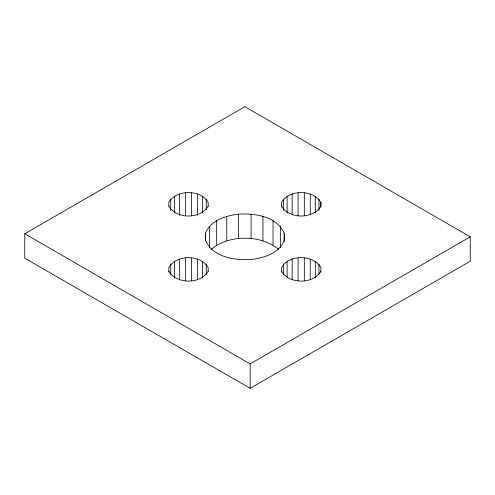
<?xml version="1.0" encoding="UTF-8"?>
<svg xmlns="http://www.w3.org/2000/svg" width="495" height="495" viewBox="0 0 495 495"><rect width="100%" height="100%" fill="white"/><g stroke="black" fill="none" stroke-linecap="round" stroke-linejoin="round"><path stroke-width="0.74" d="M205.505 233.225L205.505 240.422C213.023 257.388 234.568 260.389 251.095 259.547C263.854 257.883 278.982 253.527 284.21 240.422L284.21 233.225C276.699 216.266 255.148 213.265 238.627 214.106C225.862 215.764 210.734 220.12 205.505 233.225L205.505 240.848M208.185 206.304L208.185 202.492C200.791 189.269 176.232 189.269 168.832 202.492L168.832 206.304M208.185 271.371L208.185 267.56C200.791 254.331 176.232 254.331 168.832 267.56L168.832 272.132M208.191 206.093C200.791 219.316 176.232 219.316 168.832 206.093M208.191 271.155C200.791 284.377 176.232 284.384 168.832 271.155M281.531 206.093C288.925 219.316 313.483 219.316 320.884 206.093L320.884 202.492C313.483 189.269 288.925 189.269 281.531 202.492L281.531 207.071M320.884 272.132L320.884 267.56C313.483 254.331 288.925 254.337 281.531 267.56L281.531 272.132M320.884 271.155C313.483 284.377 288.925 284.384 281.531 271.155M211.049 249.437C229.092 234.407 260.624 234.407 278.666 249.437M24.75 233.776L244.858 106.697L470.25 236.827L470.25 261.224L250.142 388.303L24.75 258.173L24.75 233.776L250.142 363.905L470.25 236.827M320.884 202.492L320.884 207.071M318.959 199.07L318.959 210.511M318.959 264.138L318.959 274.812M315.296 196.162L315.296 212.937M315.296 261.224L315.296 277.998M310.254 194.046L310.254 214.632M310.254 259.108L310.254 279.694M304.32 192.932L304.32 215.808M304.32 258L304.32 280.869M298.089 192.932L298.089 215.808M298.089 257.994L298.089 280.869M292.161 194.046L292.161 214.632M292.161 259.108L292.161 279.694M287.119 196.162L287.119 212.937M287.119 261.224L287.119 277.998M284.21 233.225L284.21 241.616M283.456 199.07L283.456 210.511M283.456 264.138L283.456 274.812M280.362 226.382L280.362 247.729M273.03 220.56L273.03 244.957M262.95 216.327L262.95 240.731M251.095 214.106L251.095 238.503M250.142 363.905L250.142 388.303M238.627 214.106L238.627 238.503M226.772 216.327L226.772 240.731M216.686 220.56L216.686 244.957M209.36 226.382L209.36 247.729M206.26 199.07L206.26 209.744M206.26 264.138L206.26 274.812M202.597 196.162L202.597 212.937M202.597 261.224L202.597 277.998M197.554 194.046L197.554 215.393M197.554 259.108L197.554 279.694M191.627 192.932L191.627 215.808M191.627 258L191.627 280.869M185.396 192.932L185.396 215.808M185.396 257.994L185.396 280.869M179.468 194.046L179.468 215.393M179.468 259.108L179.468 279.694M174.426 196.162L174.426 212.937M174.426 261.224L174.426 277.998M170.763 199.07L170.763 210.511M170.763 264.138L170.763 274.812"/></g></svg>
